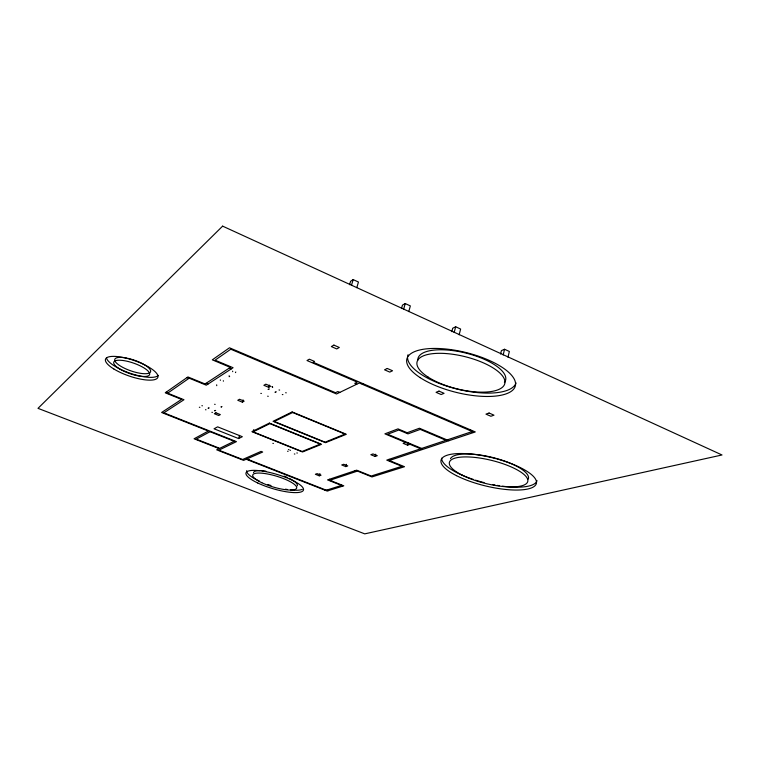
<?xml version="1.0" encoding="UTF-8"?>
<svg xmlns="http://www.w3.org/2000/svg" width="760" height="760" viewBox="0 0 760 760"><rect width="100%" height="100%" fill="white"/><g stroke="black" fill="none" stroke-linecap="round" stroke-linejoin="round"><path stroke-width="1.14" d="M507.984 357.162L509.361 351.471L504.554 349.267L501.419 350.616L500.593 354.017M503.167 354.958L504.554 349.267M459.144 334.79L460.626 329.051L455.667 326.762L452.703 328.244L451.81 331.673M454.176 332.51L455.667 326.762M405.545 442.462L403.113 443.327L407.559 445.18L408.158 442.909M375.079 456.447L377.283 455.686L373.008 453.938L370.823 454.708L375.079 456.447L375.697 454.204M408.785 311.6L410.343 305.909L405.222 303.553L402.439 305.159L401.498 308.56M403.655 309.253L405.222 303.553M345.8 466.611L347.785 465.918L343.691 464.274L341.715 464.968L345.8 466.611L346.437 464.322M319.257 475.817L321.062 475.199L317.129 473.632L315.343 474.269L319.257 475.817L319.903 473.584M356.801 287.669L358.445 282.026L353.162 279.594L350.569 281.333L349.572 284.705M351.5 285.247L353.162 279.594M253.099 431.841L269.904 423.633L320.312 444.096L302.052 451.497L253.099 431.841L253.802 429.58M268.698 387.315L270.683 386.194L265.829 384.17L263.863 385.301L268.698 387.315L269.382 385.082M238.583 438.558L242.345 436.715L217.635 426.854L214.035 428.792L238.583 438.558L239.581 435.366M242.373 402.163L244.15 401.156L239.523 399.266L237.766 400.273L242.373 402.163L243.086 399.912M220.295 379.886L220.343 380.37M223.373 381.206L223.335 380.712M232.655 371.137L232.684 371.659M199.88 407.331L199.357 407.255M202.426 405.783L201.894 405.707M206.007 409.801L205.485 409.726M208.591 408.272L208.059 408.196M209.2 407.911L208.667 407.835M215.156 404.367L214.614 404.291M212.42 412.376L211.888 412.3M215.032 410.865L214.5 410.79M215.65 410.505L215.118 410.428M261.402 393.452L260.813 393.376M268.613 389.415L268.023 389.329M269.382 388.987L268.784 388.901M268.251 396.283L267.662 396.207M275.548 392.293L274.949 392.217M276.327 391.875L275.719 391.799M279.632 390.07L279.024 389.984M282.91 394.62L282.312 394.535M286.263 392.834L285.655 392.749M362.292 384.284L363.308 383.8M273.401 443.45L272.878 443.365M248.558 460.18L249.175 459.914M288.933 449.663L288.401 449.587M288.078 451.326L287.555 451.25M290.529 450.309L290.006 450.224M294.87 454.043L294.348 453.967M297.35 453.036L296.827 452.96M407.559 445.18L410.001 444.324M469.433 430.302L470.592 429.913M331.426 481.441L332.158 481.203M324.872 490.143L325.574 489.925M340.717 485.117L341.459 484.88M235.457 372.609L235.78 372.001M229.178 376.713L229.643 376.38L229.111 375.829M216.743 385.671L216.657 384.835M326.676 490.105L328.187 490.703M341.116 485.545L342.655 486.153M329.365 479.294L330.923 479.911M166.117 392.226L167.941 392.958M354.616 470.849L356.24 471.504M186.95 377.615L188.86 378.394M206.055 383.315L207.955 384.094M388.977 459.363L390.668 460.056M229.235 368.106L231.22 368.933M421.648 448.438L387.638 434.235L398.829 430.027L407.977 433.874L420.242 429.4L445.997 440.296M422.427 449.512L384.883 433.846L397.983 428.877L407.16 432.734L419.434 428.231L448.894 440.714M339.815 392.397L337.849 391.562L335.512 392.702L229.482 347.795L212.306 359.841L230.346 367.374L205.057 383.971L187.91 376.941L165.262 392.825L181.573 399.389L161.605 412.49L208.373 431.043L194.066 438.786L219.127 448.618L216.666 449.825L243.599 460.38L246.192 459.249L327.132 491.036L343.776 485.801L329.83 480.272L357.447 471.095L371.963 476.938L404.491 466.716L389.32 460.503L475.304 431.936L313.139 362.244L314.555 361.447L309.339 359.195L307.002 360.534L357.257 382.118L354.749 383.334L356.763 384.199M471.675 431.708L473.556 432.516M158.308 375.373A27.683 8.208 19.1 0 1 128.687 372.742M127.594 372.334A27.683 8.208 19.1 0 1 106.466 357.96M140.809 362.824A18.943 5.614 19.1 0 1 146.119 373.692A18.943 5.614 19.1 0 1 117.686 364.125A18.943 5.614 19.1 0 1 126.891 358.14M127.794 358.33A18.943 5.614 19.1 0 1 139.954 362.425M302.309 489.364A29.963 7.467 16.6 0 1 290.662 489.925M287.413 489.497A29.963 7.467 16.6 0 1 285.466 489.174M270.969 485.535A29.963 7.467 16.6 0 1 267.872 484.5M259.302 481.051A29.963 7.467 16.6 0 1 246.705 470.649M253.488 472.682A22.886 5.709 16.6 0 1 259.967 470.659M261.924 470.734A22.886 5.709 16.6 0 1 265.895 471.171M284.078 476.111A22.886 5.709 16.6 0 1 287.195 477.423M289.085 478.315A22.886 5.709 16.6 0 1 297.302 485.858M537.025 480.633A49.039 14.611 13.7 0 1 502.559 486.181M499.348 485.726A49.039 14.611 13.7 0 1 497.183 485.383M495.007 484.994A49.039 14.611 13.7 0 1 492.831 484.585M484.072 482.6A49.039 14.611 13.7 0 1 475.532 480.168M473.442 479.484A49.039 14.611 13.7 0 1 441.655 458.204M450.462 458.669A40.289 12.008 13.7 0 1 496.214 458.423M497.363 458.745A40.289 12.008 13.7 0 1 528.247 479.113M516.031 382.907A55.831 20.653 13.9 0 1 459.382 389.604A55.831 20.653 13.9 0 1 407.569 357.931M407.578 356.839A55.831 20.653 13.9 0 1 408.053 354.73M417.81 360.183A45.144 16.691 13.9 0 1 467.077 353.381A45.144 16.691 13.9 0 1 504.412 382.584M272.147 386.745L272.65 387.153L272.147 386.745M221.787 406.714L221.141 406.933L221.787 406.714M222.623 226.138L38 408.348L364.752 533.862L722 454.974L222.623 226.138M189.183 378.176L167.656 393.158L183.968 399.731L163.865 412.832L236.455 441.626L218.842 450.167L242.63 459.496L261.07 451.392L262.694 452.038L246.8 458.983L326.325 490.219L341.487 485.421L327.541 479.902L356.63 470.174L371.174 476.035L401.897 466.317L386.735 460.113L472.255 431.519L359.271 382.992L336.537 393.974L230.784 349.22L215.042 360.173L233.082 367.716L206.292 385.187L189.183 378.176M215.925 412.813L214.339 413.715L218.737 415.492L220.343 414.589L215.925 412.813M333.897 345.106L331.341 346.57L336.737 348.935L339.312 347.472L333.897 345.106M210.045 431.708L196.251 439.118L219.707 448.333L234.175 441.275L210.045 431.708M269.382 423.092L251.911 431.661L302.518 451.981L321.565 444.286L269.382 423.092M292.144 411.939L273.04 421.306L325.536 442.681L346.341 434.283L292.144 411.939M292.657 412.509L274.293 421.486L325.08 442.168L345.021 434.083L292.657 412.509M387.296 368.476L384.541 369.816L389.766 372.096L392.54 370.766L387.296 368.476M438.995 391.106L436.05 392.322L441.113 394.526L444.077 393.328L438.995 391.106M489.079 413.022L485.953 414.124L490.865 416.262L494 415.178L489.079 413.022M113.867 368.999A27.702 8.151 19.1 0 0 157.349 378.176A27.702 8.151 19.1 0 0 123.794 357.608A27.702 8.151 19.1 0 0 113.867 368.999M119.596 368.923A18.962 5.577 19.1 0 0 149.292 375.117A18.962 5.577 19.1 0 0 126.189 361.048A18.962 5.577 19.1 0 0 119.596 368.923M257.735 482.99A29.982 7.419 16.6 0 0 303.382 490.276A29.982 7.419 16.6 0 0 263.074 471.181A29.982 7.419 16.6 0 0 257.735 482.99M456.484 475.655A49.077 14.516 13.7 0 0 535.42 485.288A49.077 14.516 13.7 0 0 474.287 454.385A49.077 14.516 13.7 0 0 456.484 475.655M420.185 377.663A55.888 20.52 13.9 0 0 512.696 390.165A55.888 20.52 13.9 0 0 450.414 349.543A55.888 20.52 13.9 0 0 420.185 377.663M428.099 377.102A45.182 16.587 13.9 0 0 502.769 386.945A45.182 16.587 13.9 0 0 451.934 354.16A45.182 16.587 13.9 0 0 428.099 377.102M462.298 475.209A40.328 11.922 13.7 0 0 527.012 482.961A40.328 11.922 13.7 0 0 476.472 457.605A40.328 11.922 13.7 0 0 462.298 475.209M261.839 482.752A22.895 5.662 16.6 0 0 296.609 488.243A22.895 5.662 16.6 0 0 265.696 473.67A22.895 5.662 16.6 0 0 261.839 482.752"/></g></svg>
